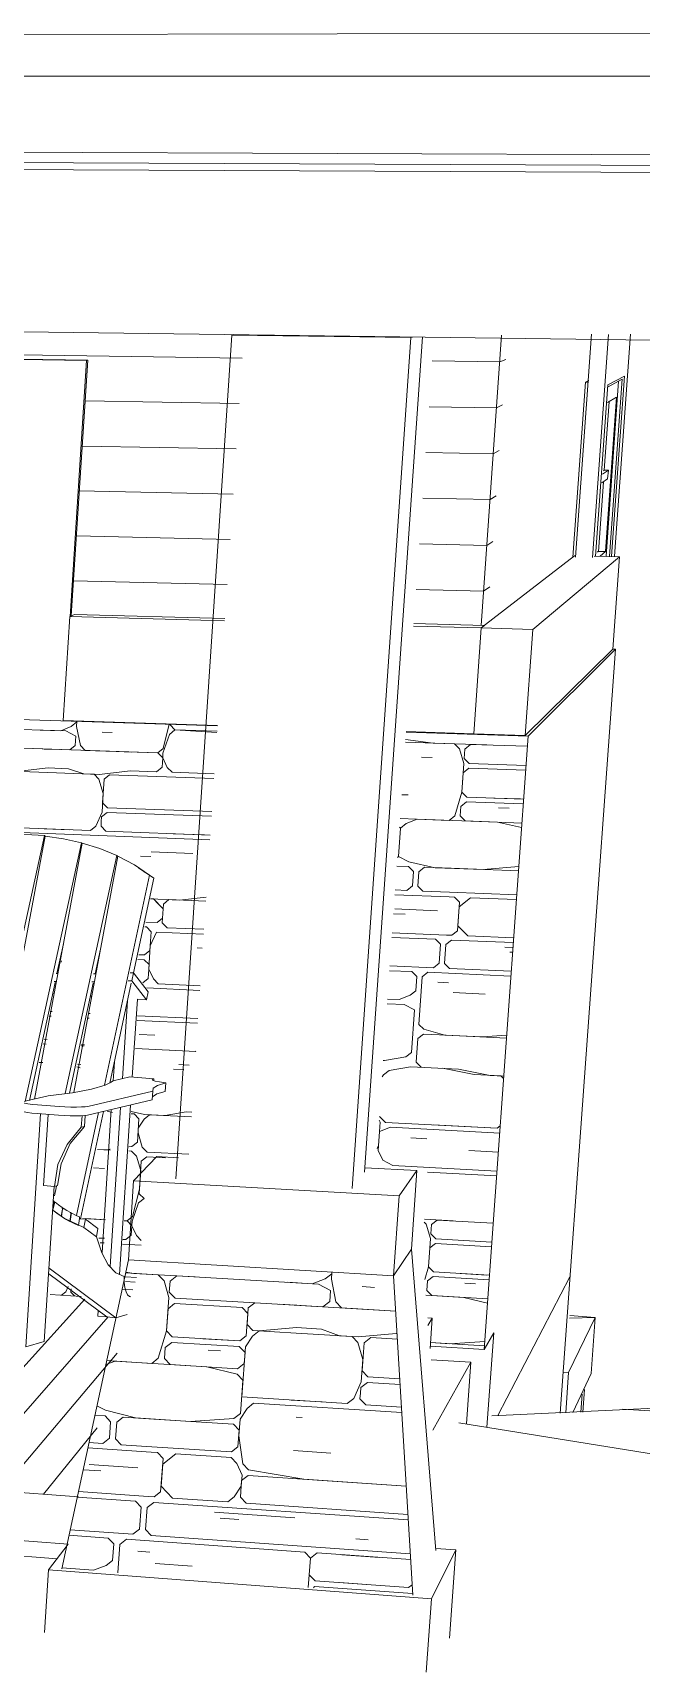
# Model space of a CAD drawing. Header units: inches. Extents: x 205 to 211, y -138 to -29.
# Drawn here: x 206.0605 to 206.1414, y -29.4783 to -29.2602 of the extents above; entities that cross this region are included whole.
import ezdxf

# ---------------------------------------------------------------- set-up
doc = ezdxf.new("R2010")
doc.units = ezdxf.units.IN
doc.header["$MEASUREMENT"] = 0
for name, color, linetype, lineweight in [('A-FLOR', 192, 'Continuous', 13), ('A-FLOR-PATT', 8, 'Continuous', 13), ('A-GLAZ', 151, 'Continuous', 13), ('A-PART', 2, 'Continuous', 9), ('A-ROOF', 132, 'Continuous', 13), ('A-WALL', 113, 'Continuous', 13), ('A-WALL-PATT', 111, 'Continuous', 13), ('C-TOPO', 7, 'Continuous', 9), ('I-FURN', 30, 'Continuous', 9), ('L-SITE-WALL', 31, 'Continuous', 13), ('Q-CASE', 31, 'Continuous', 9), ('S-BEAM', 12, 'Continuous', 9), ('S-FNDN', 32, 'Continuous', 13)]:
    doc.layers.add(name, color=color, linetype=linetype, lineweight=lineweight)

# ---------------------------------------------------------------- blocks, each defined once
blk = doc.blocks.new('FP_13-Looking North')
at = {"layer": 'A-WALL-PATT', "lineweight": 9}
for p, q in [((206.04919, -29.35257), (206.06485, -29.35309)), ((206.06417, -29.35306), (206.06558, -29.35249)), ((206.0663, -29.35188), (206.06558, -29.35249)), ((206.06631, -29.3518), (206.06626, -29.35251)), ((206.06626, -29.35251), (206.06679, -29.35503)), ((206.06631, -29.3518), (206.0663, -29.35188)), ((206.07861, -29.3522), (206.07781, -29.35541)), ((206.07871, -29.35229), (206.07871, -29.3522)), ((206.07936, -29.35294), (206.07871, -29.35229)), ((206.06143, -29.35297), (206.06417, -29.35306)), ((206.06485, -29.35309), (206.06618, -29.35376)), ((206.06618, -29.35376), (206.0661, -29.35501)), ((206.06966, -29.35325), (206.07103, -29.35329)), ((206.07863, -29.35355), (206.07777, -29.35603)), ((206.07863, -29.35355), (206.07936, -29.35294)), ((206.07936, -29.35294), (206.08496, -29.35313)), ((206.08495, -29.35331), (206.07936, -29.35294)), ((206.11655, -29.35481), (206.11001, -29.35459)), ((206.11003, -29.35422), (206.1137, -29.35471)), ((206.1137, -29.35471), (206.12083, -29.35495)), ((206.11655, -29.35481), (206.11721, -29.35547)), ((206.11793, -29.35549), (206.11869, -29.35488)), ((206.11869, -29.35488), (206.12622, -29.35513)), ((206.07708, -29.35601), (206.05786, -29.35535)), ((206.06538, -29.35561), (206.06059, -29.35544)), ((206.06195, -29.35549), (206.06401, -29.35556)), ((206.0661, -29.35501), (206.06538, -29.35561)), ((206.06679, -29.35503), (206.06743, -29.35568)), ((206.06743, -29.35568), (206.07708, -29.35601)), ((206.07156, -29.35582), (206.07362, -29.35589)), ((206.07708, -29.35601), (206.07781, -29.35541)), ((206.07773, -29.35666), (206.07708, -29.35601)), ((206.07769, -29.35729), (206.07773, -29.35666)), ((206.07777, -29.35603), (206.07773, -29.35666)), ((206.07773, -29.35666), (206.07834, -29.35794)), ((206.11215, -29.35657), (206.11357, -29.35662)), ((206.11779, -29.3574), (206.11721, -29.35547)), ((206.11784, -29.35677), (206.11793, -29.35549)), ((206.11784, -29.35677), (206.11851, -29.35743)), ((206.05766, -29.35846), (206.06244, -29.35863)), ((206.05834, -29.35849), (206.06248, -29.35801)), ((206.06929, -29.35888), (206.06244, -29.35863)), ((206.06248, -29.35801), (206.06522, -29.35811)), ((206.06522, -29.35811), (206.06723, -29.3588)), ((206.06723, -29.3588), (206.0686, -29.35885)), ((206.0686, -29.35885), (206.06925, -29.3595)), ((206.07346, -29.3584), (206.06929, -29.35888)), ((206.06994, -29.35952), (206.07067, -29.35892)), ((206.07067, -29.35892), (206.08454, -29.35942)), ((206.07691, -29.35852), (206.07346, -29.3584)), ((206.07764, -29.35791), (206.07691, -29.35852)), ((206.07769, -29.35729), (206.07764, -29.35791)), ((206.07834, -29.35794), (206.07899, -29.35859)), ((206.07899, -29.35859), (206.08459, -29.35879)), ((206.11752, -29.36122), (206.11779, -29.3574)), ((206.1177, -29.35868), (206.11752, -29.36122)), ((206.1177, -29.35868), (206.11846, -29.35806)), ((206.12599, -29.35832), (206.11846, -29.35806)), ((206.11851, -29.35743), (206.12604, -29.35768)), ((206.06925, -29.3595), (206.06982, -29.3614)), ((206.06982, -29.3614), (206.06966, -29.3639)), ((206.06994, -29.35952), (206.06974, -29.36265)), ((206.11659, -29.36437), (206.11752, -29.36122)), ((206.11752, -29.36122), (206.11819, -29.36188)), ((206.06974, -29.36265), (206.07038, -29.3633)), ((206.07038, -29.3633), (206.08425, -29.36381)), ((206.10952, -29.36157), (206.11037, -29.3616)), ((206.11739, -29.36313), (206.1173, -29.3644)), ((206.11739, -29.36313), (206.11815, -29.36252)), ((206.11815, -29.36252), (206.12567, -29.36279)), ((206.11819, -29.36188), (206.12572, -29.36215)), ((206.12176, -29.36201), (206.12534, -29.36214)), ((206.12239, -29.36331), (206.12382, -29.36336)), ((206.06812, -29.36634), (206.06885, -29.36574)), ((206.06966, -29.3639), (206.06885, -29.36574)), ((206.06957, -29.36515), (206.06953, -29.36577)), ((206.06953, -29.36577), (206.07018, -29.36642)), ((206.06957, -29.36515), (206.06961, -29.36452)), ((206.06961, -29.36452), (206.07034, -29.36392)), ((206.07034, -29.36392), (206.08421, -29.36444)), ((206.1093, -29.36474), (206.11583, -29.36498)), ((206.11011, -29.36541), (206.10936, -29.36601)), ((206.11011, -29.36541), (206.11157, -29.36483)), ((206.11157, -29.36483), (206.12225, -29.36522)), ((206.11659, -29.36437), (206.11583, -29.36498)), ((206.1173, -29.3644), (206.11797, -29.36506)), ((206.11797, -29.36506), (206.12549, -29.36534)), ((206.12225, -29.36522), (206.12545, -29.36592)), ((206.05651, -29.3659), (206.06812, -29.36634)), ((206.084, -29.36758), (206.05783, -29.36657)), ((206.06196, -29.36611), (206.06538, -29.36624)), ((206.07018, -29.36642), (206.08404, -29.36695)), ((206.07914, -29.36676), (206.0833, -29.36692)), ((206.10936, -29.36601), (206.10909, -29.36981)), ((206.10909, -29.36981), (206.10931, -29.36665)), ((206.10922, -29.36588), (206.10936, -29.36601)), ((206.10936, -29.36601), (206.10931, -29.36665)), ((206.07479, -29.36973), (206.07617, -29.36979)), ((206.07621, -29.36916), (206.08175, -29.36938)), ((206.10894, -29.36994), (206.10909, -29.36981)), ((206.10909, -29.36981), (206.11047, -29.3705)), ((206.10886, -29.37107), (206.11042, -29.37114)), ((206.11042, -29.37114), (206.11109, -29.3718)), ((206.11047, -29.3705), (206.11397, -29.37128)), ((206.11109, -29.3718), (206.11095, -29.3737)), ((206.11179, -29.37183), (206.11166, -29.37373)), ((206.11179, -29.37183), (206.11255, -29.37122)), ((206.11255, -29.37122), (206.1161, -29.37136)), ((206.11397, -29.37128), (206.12037, -29.37153)), ((206.12504, -29.37171), (206.1161, -29.37136)), ((206.12037, -29.37153), (206.12508, -29.37112)), ((206.1102, -29.3743), (206.10864, -29.37424)), ((206.1102, -29.3743), (206.11095, -29.3737)), ((206.11166, -29.37373), (206.11233, -29.37439)), ((206.11233, -29.37439), (206.11588, -29.37453)), ((206.07613, -29.37542), (206.07995, -29.37558)), ((206.07613, -29.37542), (206.07649, -29.37544)), ((206.07649, -29.37544), (206.07779, -29.37674)), ((206.07649, -29.37544), (206.07714, -29.37609)), ((206.07767, -29.37862), (206.07783, -29.37612)), ((206.07783, -29.37612), (206.07856, -29.37552)), ((206.07856, -29.37552), (206.08346, -29.37573)), ((206.07995, -29.37558), (206.0835, -29.3752)), ((206.1086, -29.37487), (206.11583, -29.37517)), ((206.11654, -29.3752), (206.11583, -29.37517)), ((206.11588, -29.37453), (206.12481, -29.3749)), ((206.11654, -29.3752), (206.11721, -29.37586)), ((206.11721, -29.37586), (206.11694, -29.37966)), ((206.11699, -29.37903), (206.11716, -29.37649)), ((206.11716, -29.37649), (206.11868, -29.37528)), ((206.12477, -29.37553), (206.11868, -29.37528)), ((206.07547, -29.37852), (206.07698, -29.37859)), ((206.07698, -29.37859), (206.07771, -29.37799)), ((206.07767, -29.37862), (206.07832, -29.37927)), ((206.10843, -29.3774), (206.10998, -29.37746)), ((206.10861, -29.37677), (206.11428, -29.37701)), ((206.07534, -29.37914), (206.07556, -29.37915)), ((206.07556, -29.37915), (206.07621, -29.37981)), ((206.07621, -29.37981), (206.07604, -29.3823)), ((206.0769, -29.37984), (206.07608, -29.38168)), ((206.0769, -29.37984), (206.08317, -29.38011)), ((206.07832, -29.37927), (206.08321, -29.37948)), ((206.10821, -29.38056), (206.11401, -29.38081)), ((206.10825, -29.37993), (206.11548, -29.38024)), ((206.11468, -29.38147), (206.11401, -29.38081)), ((206.11614, -29.3809), (206.11539, -29.3815)), ((206.11619, -29.38027), (206.11548, -29.38024)), ((206.11614, -29.3809), (206.12436, -29.38125)), ((206.11694, -29.37966), (206.11619, -29.38027)), ((206.11765, -29.37969), (206.11699, -29.37903)), ((206.11765, -29.37969), (206.11832, -29.38036)), ((206.11832, -29.38036), (206.1244, -29.38062)), ((206.07531, -29.38289), (206.07455, -29.38286)), ((206.07604, -29.3823), (206.07531, -29.38289)), ((206.07608, -29.38168), (206.07588, -29.3848)), ((206.0823, -29.38195), (206.08299, -29.38198)), ((206.1145, -29.384), (206.11468, -29.38147)), ((206.11539, -29.3815), (206.11521, -29.38403)), ((206.12322, -29.38184), (206.12431, -29.38189)), ((206.12389, -29.38251), (206.12427, -29.38252)), ((206.06425, -29.38384), (206.06426, -29.38365)), ((206.06426, -29.38365), (206.06425, -29.38384)), ((206.07441, -29.38348), (206.07527, -29.38352)), ((206.07527, -29.38352), (206.07592, -29.38417)), ((206.07592, -29.38417), (206.0758, -29.38604)), ((206.07588, -29.3848), (206.07649, -29.38607)), ((206.11087, -29.38511), (206.1079, -29.38498)), ((206.10794, -29.38434), (206.11375, -29.3846)), ((206.11153, -29.38577), (206.11087, -29.38511)), ((206.11224, -29.3858), (206.11299, -29.3852)), ((206.11299, -29.3852), (206.12404, -29.3857)), ((206.11375, -29.3846), (206.1145, -29.384)), ((206.11521, -29.38403), (206.11587, -29.3847)), ((206.12409, -29.38506), (206.11587, -29.3847)), ((206.0758, -29.38604), (206.0751, -29.38661)), ((206.0756, -29.38728), (206.08267, -29.38761)), ((206.07649, -29.38607), (206.07713, -29.38673)), ((206.07713, -29.38673), (206.08271, -29.38698)), ((206.1114, -29.38767), (206.11153, -29.38577)), ((206.11224, -29.3858), (206.1118, -29.39212)), ((206.11432, -29.38653), (206.11574, -29.3866)), ((206.10985, -29.38949), (206.10759, -29.38939)), ((206.10919, -29.38883), (206.10764, -29.38876)), ((206.10919, -29.38883), (206.11065, -29.38826)), ((206.10985, -29.38949), (206.11122, -29.39019)), ((206.11065, -29.38826), (206.1114, -29.38767)), ((206.11636, -29.38789), (206.12063, -29.38809)), ((206.06263, -29.39103), (206.06292, -29.39105)), ((206.06276, -29.39042), (206.06303, -29.39043)), ((206.0677, -29.39128), (206.06797, -29.39129)), ((206.06808, -29.39067), (206.06783, -29.39066)), ((206.07435, -29.39159), (206.08238, -29.39198)), ((206.08242, -29.39135), (206.07439, -29.39097)), ((206.11083, -29.39587), (206.11122, -29.39019)), ((206.06235, -29.39413), (206.06197, -29.39411)), ((206.06197, -29.39411), (206.06235, -29.39413)), ((206.07462, -29.39348), (206.07668, -29.39358)), ((206.11167, -29.39401), (206.11145, -29.39716)), ((206.11167, -29.39401), (206.11242, -29.39341)), ((206.1118, -29.39212), (206.11246, -29.39278)), ((206.11454, -29.39351), (206.11242, -29.39341)), ((206.11525, -29.39355), (206.11246, -29.39278)), ((206.12345, -29.39394), (206.11454, -29.39351)), ((206.12023, -29.39378), (206.11525, -29.39355)), ((206.12348, -29.39358), (206.12023, -29.39378)), ((206.06224, -29.39474), (206.06184, -29.39472)), ((206.06729, -29.39499), (206.06691, -29.39497)), ((206.06695, -29.39479), (206.06731, -29.39486)), ((206.08213, -29.39572), (206.07411, -29.39532)), ((206.07863, -29.39555), (206.08208, -29.39572)), ((206.08208, -29.39572), (206.08213, -29.3957)), ((206.11008, -29.39646), (206.11083, -29.39587)), ((206.06131, -29.39718), (206.06178, -29.3972)), ((206.06131, -29.39718), (206.06178, -29.3972)), ((206.06631, -29.39779), (206.06675, -29.39791)), ((206.06639, -29.39743), (206.06684, -29.39745)), ((206.07915, -29.39807), (206.08053, -29.39814)), ((206.07988, -29.39748), (206.08127, -29.39755)), ((206.10707, -29.39694), (206.10721, -29.39695)), ((206.10783, -29.39825), (206.10708, -29.39884)), ((206.10721, -29.39695), (206.11008, -29.39646)), ((206.1107, -29.39776), (206.10783, -29.39825)), ((206.11707, -29.39807), (206.1107, -29.39776)), ((206.11145, -29.39716), (206.11211, -29.39783)), ((206.11494, -29.39797), (206.11916, -29.39881)), ((206.11707, -29.39807), (206.12129, -29.39891)), ((206.10708, -29.39884), (206.10692, -29.39909)), ((206.11916, -29.39881), (206.12272, -29.39898)), ((206.12129, -29.39891), (206.12309, -29.399)), ((206.12272, -29.39898), (206.12307, -29.39934)), ((206.07107, -29.40386), (206.07033, -29.40365)), ((206.07393, -29.40404), (206.07354, -29.40402)), ((206.07356, -29.4037), (206.0753, -29.40411)), ((206.07393, -29.40404), (206.07457, -29.40469)), ((206.07437, -29.40779), (206.07457, -29.40469)), ((206.07526, -29.40473), (206.07449, -29.40593)), ((206.07526, -29.40473), (206.07599, -29.40414)), ((206.0753, -29.40411), (206.07805, -29.40425)), ((206.08155, -29.40444), (206.07599, -29.40414)), ((206.07805, -29.40425), (206.08085, -29.40378)), ((206.08085, -29.40378), (206.08159, -29.40381)), ((206.10652, -29.40486), (206.10664, -29.40512)), ((206.10655, -29.40436), (206.10735, -29.40516)), ((206.07449, -29.40593), (206.07445, -29.40655)), ((206.07445, -29.40655), (206.07501, -29.40845)), ((206.10656, -29.40638), (206.10638, -29.40889)), ((206.10664, -29.40512), (206.10643, -29.40826)), ((206.10801, -29.40582), (206.10656, -29.40638)), ((206.10735, -29.40516), (206.12222, -29.40594)), ((206.10801, -29.40582), (206.12255, -29.40659)), ((206.11074, -29.40723), (206.11286, -29.40734)), ((206.12222, -29.40594), (206.1137, -29.40549)), ((206.12262, -29.40562), (206.12222, -29.40594)), ((206.06904, -29.40875), (206.07017, -29.40881)), ((206.07074, -29.40884), (206.06904, -29.40875)), ((206.07017, -29.40881), (206.07075, -29.40874)), ((206.0736, -29.409), (206.07321, -29.40897)), ((206.07325, -29.40843), (206.07364, -29.40838)), ((206.0736, -29.409), (206.07425, -29.40965)), ((206.07364, -29.40838), (206.07437, -29.40779)), ((206.07501, -29.40845), (206.07566, -29.40911)), ((206.07566, -29.40911), (206.08122, -29.40941)), ((206.10643, -29.40826), (206.10626, -29.40863)), ((206.10638, -29.40889), (206.107, -29.41018)), ((206.11844, -29.4089), (206.12237, -29.40911)), ((206.06852, -29.4112), (206.07001, -29.41128)), ((206.07425, -29.40965), (206.07481, -29.41155)), ((206.07461, -29.41465), (206.07489, -29.41031)), ((206.07481, -29.41155), (206.07465, -29.41403)), ((206.07489, -29.41031), (206.07562, -29.40973)), ((206.07562, -29.40973), (206.07812, -29.40986)), ((206.107, -29.41018), (206.10836, -29.41089)), ((206.10836, -29.41089), (206.12219, -29.41164)), ((206.11297, -29.41177), (206.12215, -29.41227)), ((206.07453, -29.41588), (206.07368, -29.41832)), ((206.07465, -29.41403), (206.07372, -29.4177)), ((206.07453, -29.41588), (206.07525, -29.4153)), ((206.07525, -29.4153), (206.07461, -29.41465)), ((206.07014, -29.41811), (206.06709, -29.41794)), ((206.06709, -29.41794), (206.07014, -29.41811)), ((206.06752, -29.41796), (206.06957, -29.41808)), ((206.07299, -29.41828), (206.07372, -29.4177)), ((206.11253, -29.41805), (206.11636, -29.41827)), ((206.07299, -29.41828), (206.0726, -29.41826)), ((206.0726, -29.41826), (206.07299, -29.41828)), ((206.07355, -29.42017), (206.07283, -29.42075)), ((206.07364, -29.41894), (206.07299, -29.41828)), ((206.0736, -29.41956), (206.07355, -29.42017)), ((206.0736, -29.41956), (206.07364, -29.41894)), ((206.07368, -29.41832), (206.07364, -29.41894)), ((206.07364, -29.41894), (206.07424, -29.42021)), ((206.07424, -29.42021), (206.07489, -29.42087)), ((206.1125, -29.41842), (206.11277, -29.41869)), ((206.11335, -29.42062), (206.11277, -29.41869)), ((206.11339, -29.41999), (206.11348, -29.41873)), ((206.11339, -29.41999), (206.11406, -29.42066)), ((206.11348, -29.41873), (206.11423, -29.41815)), ((206.11423, -29.41815), (206.1217, -29.41857)), ((206.06941, -29.42055), (206.06922, -29.42057)), ((206.06998, -29.42058), (206.06941, -29.42055)), ((206.06942, -29.42117), (206.06994, -29.4212)), ((206.0724, -29.42135), (206.07486, -29.42149)), ((206.07283, -29.42075), (206.07244, -29.42073)), ((206.11308, -29.42438), (206.11335, -29.42062)), ((206.11326, -29.42187), (206.11308, -29.42438)), ((206.11326, -29.42187), (206.11401, -29.42128)), ((206.12148, -29.42172), (206.11401, -29.42128)), ((206.11406, -29.42066), (206.12152, -29.42109)), ((206.11258, -29.42608), (206.11308, -29.42438)), ((206.11308, -29.42438), (206.11375, -29.42505)), ((206.07279, -29.42571), (206.07423, -29.4258)), ((206.0728, -29.42633), (206.07409, -29.42641)), ((206.11295, -29.42626), (206.11286, -29.42751)), ((206.11295, -29.42626), (206.1137, -29.42568)), ((206.1137, -29.42568), (206.12116, -29.42612)), ((206.11375, -29.42505), (206.12121, -29.42549)), ((206.11728, -29.42526), (206.12083, -29.42547)), ((206.1179, -29.42656), (206.11932, -29.42664)), ((206.06427, -29.42815), (206.06484, -29.4277)), ((206.06515, -29.42699), (206.06484, -29.4277)), ((206.06555, -29.42729), (206.06552, -29.42774)), ((206.06552, -29.42774), (206.06602, -29.42826)), ((206.11274, -29.42814), (206.11777, -29.42844)), ((206.11286, -29.42751), (206.11353, -29.42818)), ((206.11353, -29.42818), (206.12098, -29.42864)), ((206.11777, -29.42844), (206.12094, -29.42921)), ((206.11336, -29.43446), (206.11591, -29.43462)), ((206.12054, -29.43491), (206.11336, -29.43446)), ((206.11591, -29.43462), (206.12058, -29.43433))]:
    blk.add_line(p, q, dxfattribs=at)
blk = doc.blocks.new('FP_16-Looking North')
at = {"layer": 'A-WALL-PATT', "lineweight": 9}
for p, q in [((206.07715, -29.42544), (206.0728, -29.42519)), ((206.07282, -29.42508), (206.0739, -29.42526)), ((206.0739, -29.42526), (206.08203, -29.42573)), ((206.07715, -29.42544), (206.07791, -29.42623)), ((206.07856, -29.42848), (206.07791, -29.42623)), ((206.07861, -29.42775), (206.07872, -29.42627)), ((206.07872, -29.42627), (206.07959, -29.42559)), ((206.07959, -29.42559), (206.09845, -29.42668)), ((206.09433, -29.42644), (206.09762, -29.42663)), ((206.09762, -29.42663), (206.09933, -29.42598)), ((206.09845, -29.42668), (206.10005, -29.42751)), ((206.10021, -29.42529), (206.09933, -29.42598)), ((206.10023, -29.4251), (206.10016, -29.42603)), ((206.10016, -29.42603), (206.10076, -29.42905)), ((206.10023, -29.4251), (206.10021, -29.42529)), ((206.07232, -29.42738), (206.07374, -29.42746)), ((206.07823, -29.4329), (206.07856, -29.42848)), ((206.07861, -29.42775), (206.07937, -29.42853)), ((206.07937, -29.42853), (206.09, -29.42916)), ((206.09994, -29.429), (206.09905, -29.42969)), ((206.10005, -29.42751), (206.09994, -29.429)), ((206.10424, -29.42701), (206.1059, -29.42711)), ((206.07845, -29.42996), (206.07823, -29.4329)), ((206.07845, -29.42996), (206.07932, -29.42927)), ((206.0883, -29.4298), (206.07932, -29.42927)), ((206.0883, -29.4298), (206.08907, -29.43059)), ((206.08885, -29.43355), (206.08907, -29.43059)), ((206.08912, -29.42985), (206.08901, -29.43133)), ((206.08901, -29.43133), (206.08907, -29.43059)), ((206.09, -29.42916), (206.08912, -29.42985)), ((206.10872, -29.43026), (206.09, -29.42916)), ((206.09905, -29.42969), (206.09328, -29.42935)), ((206.09493, -29.42945), (206.0974, -29.4296)), ((206.10076, -29.42905), (206.10153, -29.42984)), ((206.10153, -29.42984), (206.10872, -29.43026)), ((206.10651, -29.43013), (206.10872, -29.43026)), ((206.07714, -29.43653), (206.07823, -29.4329)), ((206.07823, -29.4329), (206.07899, -29.43369)), ((206.08901, -29.43133), (206.08896, -29.43207)), ((206.08896, -29.43207), (206.08972, -29.43286)), ((206.08967, -29.4336), (206.09054, -29.43291)), ((206.08972, -29.43286), (206.09548, -29.4332)), ((206.09054, -29.43291), (206.09553, -29.43246)), ((206.10374, -29.4337), (206.09548, -29.4332)), ((206.09553, -29.43246), (206.09883, -29.43266)), ((206.09883, -29.43266), (206.10126, -29.43355)), ((206.10878, -29.43326), (206.10374, -29.4337)), ((206.1089, -29.43327), (206.10878, -29.43326)), ((206.07806, -29.43511), (206.07796, -29.43658)), ((206.07806, -29.43511), (206.07893, -29.43443)), ((206.07893, -29.43443), (206.08792, -29.43498)), ((206.07899, -29.43369), (206.08797, -29.43424)), ((206.08306, -29.43394), (206.08715, -29.43419)), ((206.08377, -29.43546), (206.0854, -29.43556)), ((206.08792, -29.43498), (206.08868, -29.43576)), ((206.08797, -29.43424), (206.08885, -29.43355)), ((206.08874, -29.43503), (206.08824, -29.44168)), ((206.08967, -29.4336), (206.08874, -29.43503)), ((206.10126, -29.43355), (206.10291, -29.43365)), ((206.10291, -29.43365), (206.10369, -29.43445)), ((206.10369, -29.43445), (206.10435, -29.43673)), ((206.10452, -29.4345), (206.10424, -29.43822)), ((206.10452, -29.4345), (206.1054, -29.4338)), ((206.1054, -29.4338), (206.10894, -29.43402)), ((206.07016, -29.43739), (206.07141, -29.43692)), ((206.07028, -29.43685), (206.07628, -29.43722)), ((206.07141, -29.43692), (206.08361, -29.43768)), ((206.07714, -29.43653), (206.07628, -29.43722)), ((206.07796, -29.43658), (206.07871, -29.43737)), ((206.07871, -29.43737), (206.0877, -29.43793)), ((206.08361, -29.43768), (206.08764, -29.43867)), ((206.08857, -29.43724), (206.0877, -29.43793)), ((206.08857, -29.43724), (206.08868, -29.43576)), ((206.10435, -29.43673), (206.10413, -29.4397)), ((206.08764, -29.43867), (206.0884, -29.43946)), ((206.08835, -29.4402), (206.0884, -29.43946)), ((206.10413, -29.4397), (206.10313, -29.44188)), ((206.10407, -29.44045), (206.10496, -29.43975)), ((206.10424, -29.43822), (206.10501, -29.43901)), ((206.10496, -29.43975), (206.1093, -29.44003)), ((206.10501, -29.43901), (206.10926, -29.43927)), ((206.08835, -29.4402), (206.08807, -29.44389)), ((206.08824, -29.44168), (206.10225, -29.44257)), ((206.09481, -29.4421), (206.09894, -29.44236)), ((206.10225, -29.44257), (206.10313, -29.44188)), ((206.10402, -29.44119), (206.10396, -29.44193)), ((206.10396, -29.44193), (206.10473, -29.44273)), ((206.10402, -29.44119), (206.10407, -29.44045)), ((206.06871, -29.44412), (206.07006, -29.44421)), ((206.06898, -29.44286), (206.07011, -29.44347)), ((206.07006, -29.44421), (206.07081, -29.44499)), ((206.07011, -29.44347), (206.07411, -29.44447)), ((206.08807, -29.44389), (206.0872, -29.44458)), ((206.08895, -29.44321), (206.08802, -29.44463)), ((206.08982, -29.44252), (206.08895, -29.44321)), ((206.10953, -29.44378), (206.08982, -29.44252)), ((206.10473, -29.44273), (206.10948, -29.44303)), ((206.07081, -29.44499), (206.07065, -29.44719)), ((206.07162, -29.44505), (206.07146, -29.44725)), ((206.07162, -29.44505), (206.07249, -29.44436)), ((206.07249, -29.44436), (206.07654, -29.44463)), ((206.07411, -29.44447), (206.08143, -29.44495)), ((206.08715, -29.44532), (206.07654, -29.44463)), ((206.08143, -29.44495), (206.0872, -29.44458)), ((206.08715, -29.44532), (206.08791, -29.44611)), ((206.08774, -29.44833), (206.08791, -29.44611)), ((206.08802, -29.44463), (206.08785, -29.44685)), ((206.09547, -29.44437), (206.0963, -29.44443)), ((206.06777, -29.44848), (206.07621, -29.44904)), ((206.06979, -29.44787), (206.06793, -29.44775)), ((206.06979, -29.44787), (206.07065, -29.44719)), ((206.07146, -29.44725), (206.07221, -29.44804)), ((206.07221, -29.44804), (206.07627, -29.44831)), ((206.07627, -29.44831), (206.08687, -29.44901)), ((206.08774, -29.44833), (206.08687, -29.44901)), ((206.08785, -29.44685), (206.0884, -29.4506)), ((206.06796, -29.4507), (206.07443, -29.45114)), ((206.07703, -29.4491), (206.07621, -29.44904)), ((206.07703, -29.4491), (206.07779, -29.44989)), ((206.07779, -29.44989), (206.07746, -29.4543)), ((206.07751, -29.45357), (206.07773, -29.45062)), ((206.07773, -29.45062), (206.07947, -29.44926)), ((206.08682, -29.44975), (206.07947, -29.44926)), ((206.08682, -29.44975), (206.08758, -29.45054)), ((206.08829, -29.45208), (206.08758, -29.45054)), ((206.0884, -29.4506), (206.08916, -29.45139)), ((206.09514, -29.44882), (206.10009, -29.44915)), ((206.06714, -29.45138), (206.06952, -29.45154)), ((206.08807, -29.45503), (206.08823, -29.45282)), ((206.08818, -29.45355), (206.08829, -29.45208)), ((206.08823, -29.45282), (206.08911, -29.45213)), ((206.08911, -29.45213), (206.11011, -29.45355)), ((206.08916, -29.45139), (206.09651, -29.45263)), ((206.09651, -29.45263), (206.11011, -29.45355)), ((206.09651, -29.45263), (206.1023, -29.45302)), ((206.06636, -29.45501), (206.0741, -29.45555)), ((206.06652, -29.45429), (206.07578, -29.45493)), ((206.07659, -29.45498), (206.07578, -29.45493)), ((206.07746, -29.4543), (206.07659, -29.45498)), ((206.07827, -29.45436), (206.07751, -29.45357)), ((206.07827, -29.45436), (206.07903, -29.45515)), ((206.07903, -29.45515), (206.08638, -29.45566)), ((206.08725, -29.45498), (206.08638, -29.45566)), ((206.08725, -29.45498), (206.08818, -29.45355)), ((206.08807, -29.45503), (206.08883, -29.45583)), ((206.07486, -29.45634), (206.0741, -29.45555)), ((206.07464, -29.45928), (206.07486, -29.45634)), ((206.07567, -29.4564), (206.07545, -29.45934)), ((206.07654, -29.45572), (206.07567, -29.4564)), ((206.07654, -29.45572), (206.11038, -29.45806)), ((206.08463, -29.45702), (206.0953, -29.45776)), ((206.08883, -29.45583), (206.11034, -29.45731)), ((206.06542, -29.45936), (206.07377, -29.45996)), ((206.07377, -29.45996), (206.07464, -29.45928)), ((206.07545, -29.45934), (206.07621, -29.46013)), ((206.08539, -29.45781), (206.08785, -29.45799)), ((206.07048, -29.46046), (206.06527, -29.46009)), ((206.07124, -29.46125), (206.07048, -29.46046)), ((206.07107, -29.46345), (206.07124, -29.46125)), ((206.07204, -29.46131), (206.07176, -29.46511)), ((206.07204, -29.46131), (206.07291, -29.46063)), ((206.07291, -29.46063), (206.09662, -29.46232)), ((206.11065, -29.46258), (206.07621, -29.46013)), ((206.1034, -29.46057), (206.10506, -29.46068)), ((206.07021, -29.46413), (206.07107, -29.46345)), ((206.07442, -29.46222), (206.07604, -29.46234)), ((206.07675, -29.46386), (206.08163, -29.46422)), ((206.09662, -29.46232), (206.09739, -29.46312)), ((206.09739, -29.46312), (206.09709, -29.46703)), ((206.09722, -29.46535), (206.09739, -29.46312)), ((206.09739, -29.46312), (206.09827, -29.46244)), ((206.09827, -29.46244), (206.1107, -29.46333)), ((206.10157, -29.46268), (206.10655, -29.46303)), ((206.06854, -29.46474), (206.06433, -29.46444)), ((206.06854, -29.46474), (206.07021, -29.46413)), ((206.09799, -29.46615), (206.09722, -29.46535)), ((206.09781, -29.46708), (206.09793, -29.46689)), ((206.09793, -29.46689), (206.11097, -29.46784)), ((206.11043, -29.46705), (206.09799, -29.46615)), ((206.1013, -29.46639), (206.10544, -29.46669)), ((206.1109, -29.4667), (206.11043, -29.46705))]:
    blk.add_line(p, q, dxfattribs=at)
blk = doc.blocks.new('FP_20-Looking North')
at = {"layer": 'A-FLOR-PATT', "lineweight": 9}
for p, q in [((206.04499, -29.45341), (206.06738, -29.42869)), ((206.05059, -29.45381), (206.07048, -29.43105)), ((206.05621, -29.45421), (206.07168, -29.43586)), ((206.06186, -29.45462), (206.069, -29.44581))]:
    blk.add_line(p, q, dxfattribs=at)
blk = doc.blocks.new('FP_21-Looking North')
at = {"layer": 'A-WALL-PATT', "lineweight": 9}
for p, q in [((205.93902, -29.30136), (206.08831, -29.30349)), ((206.11357, -29.30385), (206.12256, -29.30398)), ((205.93874, -29.30706), (206.0043, -29.30815)), ((206.06741, -29.30919), (206.08791, -29.30953)), ((206.11315, -29.30995), (206.12213, -29.3101)), ((205.93846, -29.31276), (206.00397, -29.31399)), ((206.06703, -29.31518), (206.08751, -29.31557)), ((206.11273, -29.31604), (206.1217, -29.31621)), ((205.93818, -29.31845), (206.00364, -29.31983)), ((206.06664, -29.32116), (206.0871, -29.32159)), ((206.11231, -29.32212), (206.12127, -29.32231)), ((205.9379, -29.32413), (206.00331, -29.32566)), ((206.06626, -29.32713), (206.0867, -29.32761)), ((206.11189, -29.3282), (206.12084, -29.32841)), ((205.93762, -29.32981), (206.00298, -29.33148)), ((206.06588, -29.3331), (206.0863, -29.33362)), ((206.11146, -29.33427), (206.12041, -29.3345)), ((205.93734, -29.33547), (205.94256, -29.33562)), ((206.00246, -29.33729), (206.00264, -29.3373)), ((205.93706, -29.34114), (205.94228, -29.34129)), ((206.00213, -29.3431), (206.00231, -29.34311)), ((205.93678, -29.34679), (205.942, -29.34696)), ((206.0018, -29.3489), (206.00198, -29.3489))]:
    blk.add_line(p, q, dxfattribs=at)
blk = doc.blocks.new('FP_22-Looking North')
at = {"layer": 'A-WALL-PATT', "lineweight": 9}
for p, q in [((206.12256, -29.30398), (206.12335, -29.30365)), ((206.12213, -29.3101), (206.12293, -29.30971)), ((206.1217, -29.31621), (206.1225, -29.31578)), ((206.12127, -29.32231), (206.12207, -29.32183)), ((206.12084, -29.32841), (206.12165, -29.32787)), ((206.12041, -29.3345), (206.12122, -29.33391))]:
    blk.add_line(p, q, dxfattribs=at)

msp = doc.modelspace()

# ---------------------------------------------------------------- linework, layer by layer
at = {"layer": 'A-FLOR'}
for p, q in [((206.0669, -29.42831), (206.06277, -29.42806)), ((206.11359, -29.4312), (206.11298, -29.43116)), ((206.113, -29.43217), (206.11359, -29.4312)), ((206.11359, -29.4312), (206.1133, -29.43526)), ((205.75872, -29.43279), (206.06654, -29.45496))]:
    msp.add_line(p, q, dxfattribs=at)
at = {"layer": 'A-GLAZ', "lineweight": 9}
for p, q in [((206.13476, -29.30032), (206.13264, -29.32996)), ((206.13702, -29.30035), (206.13488, -29.33001)), ((206.13782, -29.32984), (206.13995, -29.30031)), ((206.0676, -29.3038), (206.0046, -29.30288)), ((206.06542, -29.33786), (206.0676, -29.3038)), ((206.0676, -29.3038), (206.06776, -29.30376)), ((206.13435, -29.3067), (206.13396, -29.30669)), ((206.13669, -29.32982), (206.13837, -29.30657)), ((206.13694, -29.30706), (206.13917, -29.30588)), ((206.13696, -29.3073), (206.13885, -29.30629)), ((206.13885, -29.30629), (206.13715, -29.32983)), ((206.13917, -29.30588), (206.13743, -29.32984)), ((206.1353, -29.32983), (206.13694, -29.30706)), ((206.1381, -29.3087), (206.13662, -29.32923)), ((206.13687, -29.30939), (206.1381, -29.3087)), ((206.13645, -29.3184), (206.13711, -29.3093)), ((206.13645, -29.3184), (206.13711, -29.3093)), ((206.13711, -29.3093), (206.13645, -29.3184)), ((206.13567, -29.32921), (206.13634, -29.31997)), ((206.13567, -29.32921), (206.13634, -29.31997)), ((206.13634, -29.31997), (206.13567, -29.32921)), ((206.13556, -29.3293), (206.13567, -29.32921)), ((206.13556, -29.3293), (206.13567, -29.32921)), ((206.13567, -29.32921), (206.13556, -29.3293)), ((206.13557, -29.32921), (206.13567, -29.32921)), ((206.13557, -29.32921), (206.13567, -29.32921)), ((206.13567, -29.32921), (206.13662, -29.32923)), ((206.13662, -29.32923), (206.1359, -29.32982))]:
    msp.add_line(p, q, dxfattribs=at)
at = {"layer": 'A-GLAZ'}
for p, q in [((206.13615, -29.32006), (206.13691, -29.31954)), ((206.137, -29.31841), (206.13624, -29.31892)), ((206.13634, -29.31847), (206.13645, -29.3184)), ((206.13645, -29.3184), (206.137, -29.31841)), ((206.13691, -29.31954), (206.137, -29.31841))]:
    msp.add_line(p, q, dxfattribs=at)
at = {"layer": 'A-PART'}
for p, q in [((206.13353, -29.44134), (206.13335, -29.44372)), ((206.1336, -29.44371), (206.13382, -29.44071))]:
    msp.add_line(p, q, dxfattribs=at)
at = {"layer": 'A-ROOF'}
for p, q in [((206.16907, -29.26021), (205.74116, -29.26106)), ((206.16774, -29.27795), (205.74075, -29.27603))]:
    msp.add_line(p, q, dxfattribs=at)
at = {"layer": 'A-WALL'}
for p, q in [((206.12009, -29.33906), (206.12281, -29.30044)), ((206.00481, -29.30285), (206.06776, -29.30376)), ((206.06776, -29.30376), (206.06558, -29.33779)), ((206.13229, -29.32995), (206.13396, -29.30669)), ((206.13396, -29.30669), (206.13441, -29.30646)), ((206.1201, -29.33939), (206.13249, -29.32977)), ((206.13847, -29.32991), (206.12694, -29.33957)), ((206.13267, -29.32977), (206.13249, -29.32977)), ((206.13847, -29.32991), (206.1351, -29.32983)), ((206.13758, -29.34221), (206.13847, -29.32991)), ((206.06537, -29.33788), (206.06448, -29.35169)), ((206.066, -29.33758), (206.06537, -29.33788)), ((206.08594, -29.33845), (206.06537, -29.33788)), ((206.066, -29.33758), (206.08601, -29.33812)), ((206.1201, -29.33939), (206.11108, -29.33914)), ((206.11115, -29.33881), (206.12051, -29.33907)), ((206.11911, -29.35348), (206.1201, -29.33939)), ((206.11911, -29.35348), (206.1201, -29.33939)), ((206.1201, -29.33939), (206.12051, -29.33907)), ((206.1201, -29.33939), (206.12694, -29.33957)), ((206.12694, -29.33957), (206.12594, -29.3537)), ((206.12594, -29.3537), (206.13758, -29.34221)), ((206.06448, -29.35169), (206.08502, -29.35236)), ((206.11011, -29.35318), (206.11911, -29.35348)), ((206.11911, -29.35348), (206.12594, -29.3537)), ((206.07697, -29.4097), (206.07386, -29.41295)), ((206.07985, -29.40986), (206.07697, -29.4097)), ((206.11155, -29.41158), (206.10467, -29.41121)), ((206.10918, -29.41492), (206.11155, -29.41158)), ((206.11082, -29.42202), (206.11155, -29.41158)), ((206.07317, -29.42347), (206.07386, -29.41295)), ((206.07386, -29.41295), (206.10918, -29.41492)), ((206.10844, -29.42559), (206.10918, -29.41492)), ((206.11082, -29.42202), (206.10844, -29.42559)), ((206.10844, -29.42559), (206.11082, -29.42202)), ((206.11404, -29.46212), (206.11082, -29.42202)), ((206.0643, -29.46455), (206.07317, -29.42347)), ((206.10844, -29.42559), (206.07317, -29.42347)), ((206.07317, -29.42347), (206.10844, -29.42559)), ((206.11098, -29.46808), (206.10844, -29.42559))]:
    msp.add_line(p, q, dxfattribs=at)
at = {"layer": 'C-TOPO'}
for p, q in [((206.12149, -29.44419), (206.2561, -29.43782)), ((206.13889, -29.44333), (206.14321, -29.4436)), ((206.19785, -29.45819), (206.11711, -29.44513))]:
    msp.add_line(p, q, dxfattribs=at)
at = {"layer": 'I-FURN'}
for p, q in [((206.05224, -29.41175), (206.062, -29.367)), ((206.0621, -29.36709), (206.05371, -29.41187)), ((206.062, -29.367), (206.0569, -29.36672)), ((206.06209, -29.36709), (206.062, -29.367)), ((206.05946, -29.40237), (206.06693, -29.36799)), ((206.06703, -29.36801), (206.06066, -29.40209)), ((206.06477, -29.40134), (206.07161, -29.36967)), ((206.07178, -29.36975), (206.06591, -29.40119)), ((206.06702, -29.36807), (206.06693, -29.36799)), ((206.07178, -29.36979), (206.07161, -29.36967)), ((206.06998, -29.40023), (206.07599, -29.37229)), ((206.07452, -29.37128), (206.07655, -29.37266)), ((206.07485, -29.37154), (206.0754, -29.37191)), ((206.07655, -29.37266), (206.07599, -29.37229)), ((206.07655, -29.37266), (206.07384, -29.38525)), ((206.06454, -29.38139), (206.06367, -29.38536)), ((206.06948, -29.38211), (206.06877, -29.38539)), ((206.06357, -29.38537), (206.06382, -29.38538)), ((206.06855, -29.38541), (206.06888, -29.3854)), ((206.07341, -29.38528), (206.07387, -29.38525)), ((206.07363, -29.38632), (206.07387, -29.38525)), ((206.07387, -29.38525), (206.0758, -29.3878)), ((206.06342, -29.38654), (206.06001, -29.40225)), ((206.06362, -29.38643), (206.06331, -29.38643)), ((206.0685, -29.38666), (206.06534, -29.40127)), ((206.06869, -29.38646), (206.06829, -29.38647)), ((206.07354, -29.38666), (206.07068, -29.39993)), ((206.07363, -29.38632), (206.07314, -29.38634)), ((206.07556, -29.38886), (206.07363, -29.38632)), ((206.06312, -29.38803), (206.06332, -29.38805)), ((206.06817, -29.38837), (206.06835, -29.38838)), ((206.07305, -29.38898), (206.07238, -29.39931)), ((206.07369, -29.39914), (206.07436, -29.38878)), ((206.07436, -29.38878), (206.07556, -29.38886)), ((206.07556, -29.38886), (206.0758, -29.3878)), ((206.07131, -29.39717), (206.07115, -29.39964)), ((206.07113, -29.39964), (206.07079, -29.39987)), ((206.07337, -29.39912), (206.07113, -29.39964)), ((206.07657, -29.39935), (206.07337, -29.39912)), ((206.07655, -29.39961), (206.07657, -29.39935)), ((206.07813, -29.3999), (206.07806, -29.40104)), ((206.06252, -29.40163), (206.05923, -29.40239)), ((206.0611, -29.40283), (206.06396, -29.40304)), ((206.07632, -29.40215), (206.06771, -29.4042)), ((206.06778, -29.40303), (206.0764, -29.401)), ((206.07197, -29.42538), (206.07344, -29.40286)), ((206.0764, -29.401), (206.07632, -29.40215)), ((206.0615, -29.40403), (206.05951, -29.43504)), ((206.06388, -29.40421), (206.06103, -29.40399)), ((206.06251, -29.4041), (206.0619, -29.41356)), ((206.06626, -29.41753), (206.0692, -29.40387)), ((206.06987, -29.40371), (206.0668, -29.41799)), ((206.0669, -29.40579), (206.067, -29.40427)), ((206.0674, -29.40425), (206.06731, -29.40569)), ((206.0709, -29.40347), (206.06966, -29.42248)), ((206.07213, -29.40318), (206.07074, -29.42435)), ((206.06731, -29.40569), (206.0669, -29.40579)), ((206.0619, -29.41356), (206.06332, -29.41368)), ((206.06198, -29.43433), (206.06331, -29.41367)), ((206.06373, -29.41357), (206.06332, -29.41368)), ((206.06359, -29.41364), (206.06335, -29.41492)), ((206.06332, -29.41592), (206.06313, -29.41684)), ((206.06315, -29.41659), (206.06329, -29.4159)), ((206.0632, -29.41577), (206.0634, -29.41578)), ((206.06327, -29.41566), (206.06321, -29.41561)), ((206.06469, -29.41794), (206.06313, -29.41684)), ((206.06421, -29.41763), (206.0644, -29.41673)), ((206.06442, -29.41673), (206.06427, -29.41767)), ((206.06431, -29.41656), (206.0645, -29.41657)), ((206.06725, -29.41913), (206.06473, -29.41796)), ((206.06538, -29.41833), (206.06552, -29.41739)), ((206.06556, -29.4174), (206.06541, -29.41835)), ((206.06545, -29.41723), (206.06563, -29.41724)), ((206.06653, -29.41887), (206.06668, -29.41793)), ((206.0667, -29.41799), (206.06745, -29.41802)), ((206.06745, -29.41802), (206.06725, -29.41913)), ((206.06745, -29.41802), (206.06911, -29.41928)), ((206.06891, -29.4204), (206.06725, -29.41913)), ((206.06891, -29.42039), (206.06725, -29.41913)), ((206.06891, -29.4204), (206.06911, -29.41928)), ((206.06263, -29.42455), (206.0715, -29.43115)), ((206.0703, -29.43104), (206.06261, -29.42532)), ((206.06916, -29.43018), (206.06911, -29.43094)), ((206.0703, -29.43104), (206.06911, -29.43094)), ((206.0703, -29.43104), (206.0715, -29.43115)), ((206.0715, -29.43115), (206.073, -29.43072)), ((206.06198, -29.43433), (206.05951, -29.43504))]:
    msp.add_line(p, q, dxfattribs=at)
for points in [[(206.06693, -29.36799, 0), (206.06454, -29.36745, 0), (206.0621, -29.36709, 0)], [(206.07161, -29.36967, 0), (206.06937, -29.36874, 0), (206.06703, -29.36801, 0)], [(206.07599, -29.37229, 0), (206.07396, -29.37091, 0), (206.07178, -29.36975, 0)], [(206.07063, -29.39995, 0), (206.07006, -29.4002, 0), (206.06826, -29.40073, 0), (206.06574, -29.40121, 0), (206.06252, -29.40163, 0)], [(206.07813, -29.3999, 0), (206.07731, -29.39979, 0), (206.07671, -29.39967, 0), (206.07638, -29.39955, 0), (206.07633, -29.39944, 0), (206.07657, -29.39935, 0)], [(206.0764, -29.401, 0), (206.07645, -29.4006, 0), (206.07703, -29.40024, 0), (206.07813, -29.3999, 0)], [(206.05923, -29.40239, 0), (206.05907, -29.40246, 0), (206.05912, -29.40253, 0), (206.05937, -29.40261, 0), (206.05981, -29.40269, 0), (206.0604, -29.40277, 0), (206.0611, -29.40283, 0)], [(206.07806, -29.40104, 0), (206.07696, -29.40138, 0), (206.07637, -29.40175, 0)], [(206.06103, -29.40399, 0), (206.06033, -29.40393, 0), (206.05974, -29.40386, 0), (206.0593, -29.40378, 0), (206.05905, -29.4037, 0), (206.059, -29.40362, 0)], [(206.06771, -29.4042, 0), (206.06736, -29.40425, 0), (206.06684, -29.40428, 0), (206.06619, -29.40429, 0), (206.06544, -29.40429, 0), (206.06466, -29.40426, 0), (206.06388, -29.40421, 0)], [(206.06396, -29.40304, 0), (206.06473, -29.40309, 0), (206.06552, -29.40312, 0), (206.06627, -29.40313, 0), (206.06692, -29.40311, 0), (206.06744, -29.40308, 0), (206.06778, -29.40303, 0)], [(206.06332, -29.41368, 0), (206.0638, -29.41078, 0), (206.06502, -29.40809, 0), (206.0669, -29.40579, 0)], [(206.06731, -29.40569, 0), (206.06543, -29.40799, 0), (206.06421, -29.41068, 0), (206.06373, -29.41357, 0)], [(206.06329, -29.4159, 0), (206.0633, -29.41586, 0), (206.0633, -29.41581, 0), (206.0633, -29.41577, 0), (206.0633, -29.41573, 0), (206.06329, -29.4157, 0), (206.06328, -29.41567, 0), (206.06327, -29.41566, 0)], [(206.0634, -29.41578, 0), (206.0634, -29.41578, 0), (206.06338, -29.41579, 0), (206.06336, -29.41581, 0), (206.06335, -29.41583, 0), (206.06333, -29.41587, 0), (206.06332, -29.41592, 0)], [(206.06437, -29.41648, 0), (206.06389, -29.41614, 0), (206.06341, -29.41578, 0)], [(206.06313, -29.41684, 0), (206.06367, -29.41725, 0), (206.06421, -29.41763, 0)], [(206.06427, -29.41767, 0), (206.06482, -29.41802, 0), (206.06538, -29.41833, 0)], [(206.0644, -29.41673, 0), (206.06441, -29.41669, 0), (206.06441, -29.41664, 0), (206.06441, -29.4166, 0), (206.06441, -29.41656, 0), (206.0644, -29.41652, 0), (206.06439, -29.4165, 0), (206.06437, -29.41648, 0)], [(206.0645, -29.41657, 0), (206.0645, -29.41657, 0), (206.06448, -29.41658, 0), (206.06447, -29.41659, 0), (206.06445, -29.41662, 0), (206.06444, -29.41665, 0), (206.06443, -29.41669, 0), (206.06442, -29.41673, 0)], [(206.06549, -29.41716, 0), (206.065, -29.41688, 0), (206.06451, -29.41658, 0)], [(206.06552, -29.41739, 0), (206.06553, -29.41734, 0), (206.06553, -29.41729, 0), (206.06553, -29.41724, 0), (206.06552, -29.41721, 0), (206.06551, -29.41718, 0), (206.06549, -29.41716, 0)], [(206.06565, -29.41725, 0), (206.06563, -29.41724, 0), (206.06561, -29.41726, 0), (206.06559, -29.41728, 0), (206.06558, -29.41731, 0), (206.06556, -29.41736, 0), (206.06556, -29.4174, 0)], [(206.06664, -29.41771, 0), (206.06614, -29.41749, 0), (206.06565, -29.41725, 0)], [(206.06668, -29.41793, 0), (206.06668, -29.41789, 0), (206.06668, -29.41785, 0), (206.06668, -29.41781, 0), (206.06668, -29.41777, 0), (206.06667, -29.41774, 0), (206.06666, -29.41772, 0), (206.06664, -29.41771, 0)], [(206.06541, -29.41835, 0), (206.06597, -29.41863, 0), (206.06653, -29.41887, 0)], [(206.07261, -29.42567, 0), (206.0715, -29.42518, 0), (206.0705, -29.42412, 0), (206.06962, -29.42251, 0), (206.06891, -29.42039, 0)], [(206.07351, -29.42836, 0), (206.07331, -29.42832, 0), (206.07306, -29.42811, 0), (206.07286, -29.42771, 0), (206.07271, -29.42714, 0), (206.07262, -29.42645, 0), (206.07261, -29.42567, 0)]]:
    msp.add_polyline3d(points, dxfattribs=at)
at = {"layer": 'L-SITE-WALL'}
for p, q in [((206.13795, -29.34222), (206.12632, -29.35376)), ((206.13059, -29.44383), (206.13795, -29.34222)), ((206.13795, -29.34222), (206.13758, -29.34221)), ((206.08501, -29.35241), (205.93636, -29.34754)), ((206.12632, -29.35376), (206.1101, -29.35323)), ((206.1205, -29.43539), (206.12632, -29.35376)), ((206.1319, -29.42572), (206.12232, -29.44415)), ((206.13526, -29.43111), (206.13172, -29.43844)), ((206.13185, -29.43121), (206.13526, -29.43111)), ((206.13526, -29.43111), (206.1319, -29.43086)), ((206.13471, -29.43857), (206.13526, -29.43111)), ((206.12176, -29.43314), (206.1205, -29.43539)), ((206.12176, -29.43314), (206.12086, -29.4457)), ((206.11333, -29.43494), (206.1205, -29.43539)), ((206.13172, -29.43844), (206.13098, -29.4384)), ((206.13133, -29.44379), (206.13172, -29.43844)), ((206.1323, -29.44375), (206.13471, -29.43857)), ((206.13382, -29.44071), (206.1336, -29.44371))]:
    msp.add_line(p, q, dxfattribs=at)
at = {"layer": 'Q-CASE'}
for p, q in [((206.20363, -29.27909), (205.75382, -29.27691)), ((206.20182, -29.30187), (205.75328, -29.29599)), ((206.07946, -29.41268), (206.08691, -29.30044)), ((206.08717, -29.30036), (206.08691, -29.30044)), ((206.08691, -29.30044), (206.11073, -29.30075)), ((206.10291, -29.41398), (206.11073, -29.30075)), ((206.10459, -29.41177), (206.11228, -29.30066)), ((206.11073, -29.30075), (206.11095, -29.30068))]:
    msp.add_line(p, q, dxfattribs=at)
at = {"layer": 'S-BEAM'}
for p, q in [((205.74064, -29.26592), (206.1582, -29.26597)), ((206.15742, -29.27647), (205.7404, -29.27481))]:
    msp.add_line(p, q, dxfattribs=at)
at = {"layer": 'S-FNDN'}
for p, q in [((206.11872, -29.43708), (206.11343, -29.43675)), ((206.11872, -29.43708), (206.11365, -29.44609)), ((206.11813, -29.44527), (206.11872, -29.43708)), ((205.75856, -29.43845), (206.06516, -29.46127)), ((206.06368, -29.46321), (205.75456, -29.43996)), ((206.06254, -29.46469), (206.06516, -29.46127)), ((206.11346, -29.46855), (206.11671, -29.46205)), ((206.11404, -29.46186), (206.11671, -29.46205)), ((206.11671, -29.46205), (206.11588, -29.4738)), ((206.06254, -29.46469), (206.062, -29.47305)), ((206.11346, -29.46855), (206.06254, -29.46469)), ((206.11277, -29.47831), (206.11346, -29.46855))]:
    msp.add_line(p, q, dxfattribs=at)

# ---------------------------------------------------------------- block references
at = {"layer": 'A-FLOR', "lineweight": 9}
msp.add_blockref('FP_20-Looking North', (0, 0), dxfattribs=at)
at = {"layer": 'A-WALL', "lineweight": 9}
for name in ['FP_21-Looking North', 'FP_22-Looking North', 'FP_16-Looking North']:
    msp.add_blockref(name, (0, 0), dxfattribs=at)
at = {"layer": 'L-SITE-WALL', "lineweight": 9}
msp.add_blockref('FP_13-Looking North', (0, 0), dxfattribs=at)

doc.saveas('drawing.dxf')
